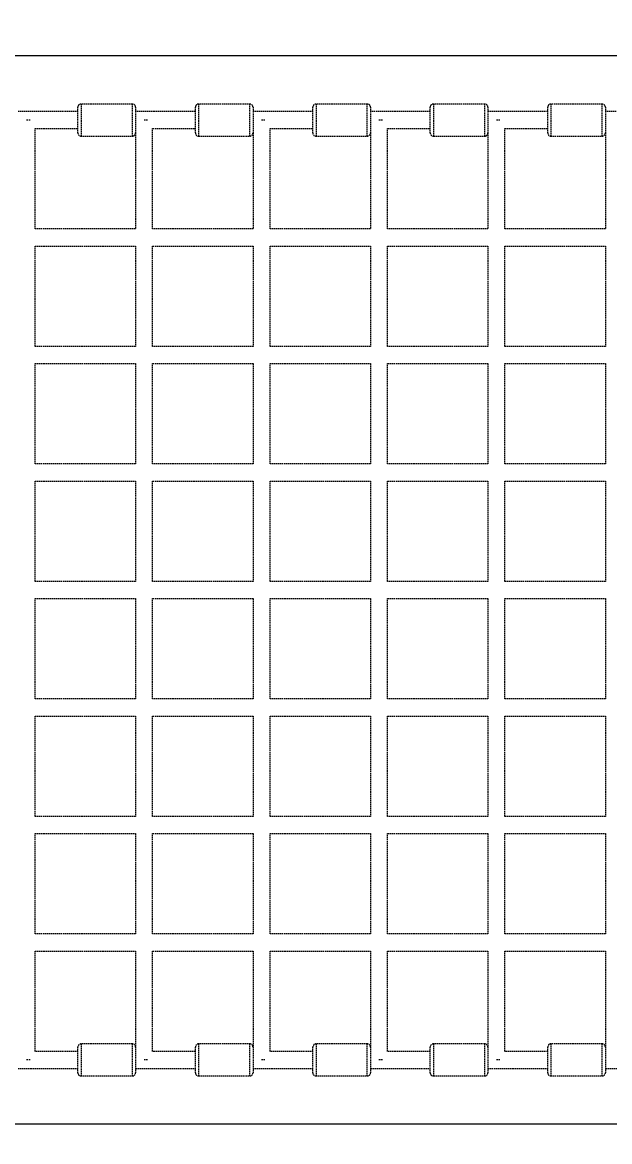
# Model space of a CAD drawing. Header units: millimetres. Extents: x -4075 to 3853, y -2344 to 2376.
# Drawn here: x -585 to -35, y -170 to 878 of the extents above; entities that cross this region are included whole.
import ezdxf

# ---------------------------------------------------------------- set-up
doc = ezdxf.new("R2010")
doc.units = ezdxf.units.MM
doc.linetypes.add('HIDDEN', pattern=[1.905, 1.27, -0.635])
for name, color, linetype in [('DIKOM_ОБЪЕКТ', 7, 'Continuous'), ('DIKOM_РАЗМЕР_ЗОНА', 7, 'Continuous'), ('DIKOM_РАЗМЕР_ОБЪЕКТА', 7, 'Continuous')]:
    doc.layers.add(name, color=color, linetype=linetype)
doc.styles.add('style1', font='arialbd.ttf', dxfattribs={"width": 0.8})
doc.dimstyles.new('1-50', dxfattribs={"dimtxt": 300, "dimasz": 200, "dimexe": 100, "dimexo": 0, "dimgap": 100, "dimtad": 1, "dimtxsty": 'style1', "dimcen": 200, "dimclrd": 7, "dimclre": 7, "dimclrt": 7, "dimadec": 1, "dimazin": 2, "dimtfac": 1, "dimtmove": 0, "dimatfit": 2, "dimfxl": 0, "dimlwd": 25, "dimlwe": 18, "dimarcsym": 0})

# ---------------------------------------------------------------- blocks, each defined once
blk = doc.blocks.new('*D0')
at = {"layer": 'Defpoints', "color": 0, "transparency": 16777216}
for p in [(-3364.5, 346.2), (3853.1, 341.5), (3853.1, -2244)]:
    blk.add_point(p, dxfattribs=at)
at = {"layer": 'DIKOM_РАЗМЕР_ЗОНА', "color": 7, "lineweight": 18, "transparency": 16777216}
for p, q in [((-3364.5, 346.2), (-3364.5, -2344)), ((3853.1, 341.5), (3853.1, -2344))]:
    blk.add_line(p, q, dxfattribs=at)
at = {"layer": 'DIKOM_РАЗМЕР_ЗОНА', "color": 7, "lineweight": 25, "transparency": 16777216}
blk.add_line((-3164.5, -2244), (3653.1, -2244), dxfattribs=at)
at = {"layer": 'DIKOM_РАЗМЕР_ЗОНА', "color": 7, "transparency": 16777216}
for points in [[(-3164.5, -2210.7), (-3164.5, -2277.4), (-3364.5, -2244)], [(3653.1, -2210.7), (3653.1, -2277.4), (3853.1, -2244)]]:
    blk.add_solid(points, dxfattribs=at)
at = {"layer": 'DIKOM_РАЗМЕР_ЗОНА', "color": 7, "transparency": 16777216, "insert": (164.8, -1990.9), "char_height": 300, "attachment_point": 5, "style": 'style1'}
blk.add_mtext('{\\fArial|b0|i0|c204|p34;7220}', dxfattribs=at)
blk = doc.blocks.new('*D1')
at = {"layer": 'Defpoints', "color": 0, "transparency": 16777216}
for p in [(-1865.2, 346.2), (2353.8, 346.2), (2353.8, -666.7)]:
    blk.add_point(p, dxfattribs=at)
at = {"layer": 'DIKOM_РАЗМЕР_ОБЪЕКТА', "color": 7, "lineweight": 18, "transparency": 16777216}
for p, q in [((-1865.2, 346.2), (-1865.2, -766.7)), ((2353.8, 346.2), (2353.8, -766.7))]:
    blk.add_line(p, q, dxfattribs=at)
at = {"layer": 'DIKOM_РАЗМЕР_ОБЪЕКТА', "color": 7, "lineweight": 25, "transparency": 16777216}
blk.add_line((-1665.2, -666.7), (2153.8, -666.7), dxfattribs=at)
at = {"layer": 'DIKOM_РАЗМЕР_ОБЪЕКТА', "color": 7, "transparency": 16777216}
for points in [[(-1665.2, -633.3), (-1665.2, -700), (-1865.2, -666.7)], [(2153.8, -633.3), (2153.8, -700), (2353.8, -666.7)]]:
    blk.add_solid(points, dxfattribs=at)
at = {"layer": 'DIKOM_РАЗМЕР_ОБЪЕКТА', "color": 7, "transparency": 16777216, "insert": (244.3, -413.5), "char_height": 300, "attachment_point": 5, "style": 'style1'}
blk.add_mtext('{\\fArial|b0|i0|c204|p34;4220}', dxfattribs=at)
blk = doc.blocks.new('*D2')
at = {"layer": 'Defpoints', "color": 0, "transparency": 16777216}
for p in [(2054.9, 2376.2), (-3624.5, -1683.8), (2044.3, -1683.8)]:
    blk.add_point(p, dxfattribs=at)
at = {"layer": 'DIKOM_РАЗМЕР_ЗОНА', "color": 7, "lineweight": 18, "transparency": 16777216}
for p, q in [((2054.9, 2376.2), (-3724.5, 2376.2)), ((2044.3, -1683.8), (-3724.5, -1683.8))]:
    blk.add_line(p, q, dxfattribs=at)
at = {"layer": 'DIKOM_РАЗМЕР_ЗОНА', "color": 7, "lineweight": 25, "transparency": 16777216}
blk.add_line((-3624.5, 2176.2), (-3624.5, -1483.8), dxfattribs=at)
at = {"layer": 'DIKOM_РАЗМЕР_ЗОНА', "color": 7, "transparency": 16777216}
for points in [[(-3657.8, 2176.2), (-3591.1, 2176.2), (-3624.5, 2376.2)], [(-3657.8, -1483.8), (-3591.1, -1483.8), (-3624.5, -1683.8)]]:
    blk.add_solid(points, dxfattribs=at)
at = {"layer": 'DIKOM_РАЗМЕР_ЗОНА', "color": 7, "transparency": 16777216, "insert": (-3877.6, 411.6), "char_height": 300, "attachment_point": 5, "rotation": 90, "style": 'style1'}
blk.add_mtext('{\\fArial|b0|i0|c204|p34;4000}', dxfattribs=at)
blk = doc.blocks.new('*D3')
at = {"layer": 'Defpoints', "color": 0, "transparency": 16777216}
for p in [(1216.8, 846.2), (-2144.5, -153.8), (1216.8, -153.8)]:
    blk.add_point(p, dxfattribs=at)
at = {"layer": 'DIKOM_РАЗМЕР_ОБЪЕКТА', "color": 7, "lineweight": 18, "transparency": 16777216}
for p, q in [((1216.8, 846.2), (-2244.5, 846.2)), ((1216.8, -153.8), (-2244.5, -153.8))]:
    blk.add_line(p, q, dxfattribs=at)
at = {"layer": 'DIKOM_РАЗМЕР_ОБЪЕКТА', "color": 7, "lineweight": 25, "transparency": 16777216}
blk.add_line((-2144.5, 646.2), (-2144.5, 46.2), dxfattribs=at)
at = {"layer": 'DIKOM_РАЗМЕР_ОБЪЕКТА', "color": 7, "transparency": 16777216}
for points in [[(-2177.8, 646.2), (-2111.1, 646.2), (-2144.5, 846.2)], [(-2177.8, 46.2), (-2111.1, 46.2), (-2144.5, -153.8)]]:
    blk.add_solid(points, dxfattribs=at)
at = {"layer": 'DIKOM_РАЗМЕР_ОБЪЕКТА', "color": 7, "transparency": 16777216, "insert": (-2397.6, 346.2), "char_height": 300, "attachment_point": 5, "rotation": 90, "style": 'style1'}
blk.add_mtext('{\\fArial|b0|i0|c204|p34;1000}', dxfattribs=at)

msp = doc.modelspace()

# ---------------------------------------------------------------- linework, layer by layer
at = {"layer": 'DIKOM_ОБЪЕКТ', "color": 7, "linetype": 'HIDDEN', "lineweight": 15}
for p, q in [((-532.694, 774.185), (-532.694, 798.185)), ((-481.694, 801.185), (-529.694, 801.185)), ((-529.694, 801.185), (-529.694, 771.185)), ((-481.694, 771.185), (-481.694, 801.185)), ((-478.694, 798.185), (-478.694, 774.185)), ((-422.694, 774.185), (-422.694, 798.185)), ((-371.694, 801.185), (-419.694, 801.185)), ((-419.694, 801.185), (-419.694, 771.185)), ((-371.694, 771.185), (-371.694, 801.185)), ((-368.694, 798.185), (-368.694, 774.185)), ((-312.694, 774.185), (-312.694, 798.185)), ((-261.694, 801.185), (-309.694, 801.185)), ((-309.694, 801.185), (-309.694, 771.185)), ((-261.694, 771.185), (-261.694, 801.185)), ((-258.694, 798.185), (-258.694, 774.185)), ((-202.694, 774.185), (-202.694, 798.185)), ((-151.694, 801.185), (-199.694, 801.185)), ((-199.694, 801.185), (-199.694, 771.185)), ((-151.694, 771.185), (-151.694, 801.185)), ((-148.694, 798.185), (-148.694, 774.185)), ((-92.694, 774.185), (-92.694, 798.185)), ((-41.694, 801.185), (-89.694, 801.185)), ((-89.694, 801.185), (-89.694, 771.185)), ((-41.694, 771.185), (-41.694, 801.185)), ((-38.694, 798.185), (-38.694, 774.185)), ((-532.694, 794.185), (-588.694, 794.185)), ((-577.532, 786.185), (-580.694, 786.185)), ((-422.694, 794.185), (-478.694, 794.185)), ((-467.532, 786.185), (-470.694, 786.185)), ((-312.694, 794.185), (-368.694, 794.185)), ((-357.532, 786.185), (-360.694, 786.185)), ((-202.694, 794.185), (-258.694, 794.185)), ((-247.532, 786.185), (-250.694, 786.185)), ((-92.694, 794.185), (-148.694, 794.185)), ((-137.532, 786.185), (-140.694, 786.185)), ((17.306, 794.185), (-38.694, 794.185)), ((-572.694, 684.185), (-572.694, 778.185)), ((-572.694, 778.185), (-532.694, 778.185)), ((-462.694, 684.185), (-462.694, 778.185)), ((-462.694, 778.185), (-422.694, 778.185)), ((-352.694, 684.185), (-352.694, 778.185)), ((-352.694, 778.185), (-312.694, 778.185)), ((-242.694, 684.185), (-242.694, 778.185)), ((-242.694, 778.185), (-202.694, 778.185)), ((-132.694, 684.185), (-132.694, 778.185)), ((-132.694, 778.185), (-92.694, 778.185)), ((-529.694, 771.185), (-481.694, 771.185)), ((-478.694, 774.185), (-478.694, 684.185)), ((-419.694, 771.185), (-371.694, 771.185)), ((-368.694, 774.185), (-368.694, 684.185)), ((-309.694, 771.185), (-261.694, 771.185)), ((-258.694, 774.185), (-258.694, 684.185)), ((-199.694, 771.185), (-151.694, 771.185)), ((-148.694, 774.185), (-148.694, 684.185)), ((-89.694, 771.185), (-41.694, 771.185)), ((-38.694, 774.185), (-38.694, 684.185)), ((-478.694, 684.185), (-572.694, 684.185)), ((-368.694, 684.185), (-462.694, 684.185)), ((-258.694, 684.185), (-352.694, 684.185)), ((-148.694, 684.185), (-242.694, 684.185)), ((-38.694, 684.185), (-132.694, 684.185)), ((-572.694, 574.185), (-572.694, 668.185)), ((-572.694, 668.185), (-478.694, 668.185)), ((-478.694, 668.185), (-478.694, 574.185)), ((-462.694, 574.185), (-462.694, 668.185)), ((-462.694, 668.185), (-368.694, 668.185)), ((-368.694, 668.185), (-368.694, 574.185)), ((-352.694, 574.185), (-352.694, 668.185)), ((-352.694, 668.185), (-258.694, 668.185)), ((-258.694, 668.185), (-258.694, 574.185)), ((-242.694, 574.185), (-242.694, 668.185)), ((-242.694, 668.185), (-148.694, 668.185)), ((-148.694, 668.185), (-148.694, 574.185)), ((-132.694, 574.185), (-132.694, 668.185)), ((-132.694, 668.185), (-38.694, 668.185)), ((-38.694, 668.185), (-38.694, 574.185)), ((-478.694, 574.185), (-572.694, 574.185)), ((-368.694, 574.185), (-462.694, 574.185)), ((-258.694, 574.185), (-352.694, 574.185)), ((-148.694, 574.185), (-242.694, 574.185)), ((-38.694, 574.185), (-132.694, 574.185)), ((-572.694, 464.185), (-572.694, 558.185)), ((-572.694, 558.185), (-478.694, 558.185)), ((-478.694, 558.185), (-478.694, 464.185)), ((-462.694, 464.185), (-462.694, 558.185)), ((-462.694, 558.185), (-368.694, 558.185)), ((-368.694, 558.185), (-368.694, 464.185)), ((-352.694, 464.185), (-352.694, 558.185)), ((-352.694, 558.185), (-258.694, 558.185)), ((-258.694, 558.185), (-258.694, 464.185)), ((-242.694, 464.185), (-242.694, 558.185)), ((-242.694, 558.185), (-148.694, 558.185)), ((-148.694, 558.185), (-148.694, 464.185)), ((-132.694, 464.185), (-132.694, 558.185)), ((-132.694, 558.185), (-38.694, 558.185)), ((-38.694, 558.185), (-38.694, 464.185)), ((-478.694, 464.185), (-572.694, 464.185)), ((-368.694, 464.185), (-462.694, 464.185)), ((-258.694, 464.185), (-352.694, 464.185)), ((-148.694, 464.185), (-242.694, 464.185)), ((-38.694, 464.185), (-132.694, 464.185)), ((-572.694, 354.185), (-572.694, 448.185)), ((-572.694, 448.185), (-478.694, 448.185)), ((-478.694, 448.185), (-478.694, 354.185)), ((-462.694, 354.185), (-462.694, 448.185)), ((-462.694, 448.185), (-368.694, 448.185)), ((-368.694, 448.185), (-368.694, 354.185)), ((-352.694, 354.185), (-352.694, 448.185)), ((-352.694, 448.185), (-258.694, 448.185)), ((-258.694, 448.185), (-258.694, 354.185)), ((-242.694, 354.185), (-242.694, 448.185)), ((-242.694, 448.185), (-148.694, 448.185)), ((-148.694, 448.185), (-148.694, 354.185)), ((-132.694, 354.185), (-132.694, 448.185)), ((-132.694, 448.185), (-38.694, 448.185)), ((-38.694, 448.185), (-38.694, 354.185)), ((-478.694, 354.185), (-572.694, 354.185)), ((-368.694, 354.185), (-462.694, 354.185)), ((-258.694, 354.185), (-352.694, 354.185)), ((-148.694, 354.185), (-242.694, 354.185)), ((-38.694, 354.185), (-132.694, 354.185)), ((-572.694, 244.185), (-572.694, 338.185)), ((-572.694, 338.185), (-478.694, 338.185)), ((-478.694, 338.185), (-478.694, 244.185)), ((-462.694, 244.185), (-462.694, 338.185)), ((-462.694, 338.185), (-368.694, 338.185)), ((-368.694, 338.185), (-368.694, 244.185)), ((-352.694, 244.185), (-352.694, 338.185)), ((-352.694, 338.185), (-258.694, 338.185)), ((-258.694, 338.185), (-258.694, 244.185)), ((-242.694, 244.185), (-242.694, 338.185)), ((-242.694, 338.185), (-148.694, 338.185)), ((-148.694, 338.185), (-148.694, 244.185)), ((-132.694, 244.185), (-132.694, 338.185)), ((-132.694, 338.185), (-38.694, 338.185)), ((-38.694, 338.185), (-38.694, 244.185)), ((-478.694, 244.185), (-572.694, 244.185)), ((-368.694, 244.185), (-462.694, 244.185)), ((-258.694, 244.185), (-352.694, 244.185)), ((-148.694, 244.185), (-242.694, 244.185)), ((-38.694, 244.185), (-132.694, 244.185)), ((-572.694, 134.185), (-572.694, 228.185)), ((-572.694, 228.185), (-478.694, 228.185)), ((-478.694, 228.185), (-478.694, 134.185)), ((-462.694, 134.185), (-462.694, 228.185)), ((-462.694, 228.185), (-368.694, 228.185)), ((-368.694, 228.185), (-368.694, 134.185)), ((-352.694, 134.185), (-352.694, 228.185)), ((-352.694, 228.185), (-258.694, 228.185)), ((-258.694, 228.185), (-258.694, 134.185)), ((-242.694, 134.185), (-242.694, 228.185)), ((-242.694, 228.185), (-148.694, 228.185)), ((-148.694, 228.185), (-148.694, 134.185)), ((-132.694, 134.185), (-132.694, 228.185)), ((-132.694, 228.185), (-38.694, 228.185)), ((-38.694, 228.185), (-38.694, 134.185)), ((-478.694, 134.185), (-572.694, 134.185)), ((-368.694, 134.185), (-462.694, 134.185)), ((-258.694, 134.185), (-352.694, 134.185)), ((-148.694, 134.185), (-242.694, 134.185)), ((-38.694, 134.185), (-132.694, 134.185)), ((-572.694, 24.185), (-572.694, 118.185)), ((-572.694, 118.185), (-478.694, 118.185)), ((-478.694, 118.185), (-478.694, 24.185)), ((-462.694, 24.185), (-462.694, 118.185)), ((-462.694, 118.185), (-368.694, 118.185)), ((-368.694, 118.185), (-368.694, 24.185)), ((-352.694, 24.185), (-352.694, 118.185)), ((-352.694, 118.185), (-258.694, 118.185)), ((-258.694, 118.185), (-258.694, 24.185)), ((-242.694, 24.185), (-242.694, 118.185)), ((-242.694, 118.185), (-148.694, 118.185)), ((-148.694, 118.185), (-148.694, 24.185)), ((-132.694, 24.185), (-132.694, 118.185)), ((-132.694, 118.185), (-38.694, 118.185)), ((-38.694, 118.185), (-38.694, 24.185)), ((-478.694, 24.185), (-572.694, 24.185)), ((-368.694, 24.185), (-462.694, 24.185)), ((-258.694, 24.185), (-352.694, 24.185)), ((-148.694, 24.185), (-242.694, 24.185)), ((-38.694, 24.185), (-132.694, 24.185)), ((-572.694, -85.815), (-572.694, 8.185)), ((-572.694, 8.185), (-478.694, 8.185)), ((-478.694, 8.185), (-478.694, -81.815)), ((-462.694, -85.815), (-462.694, 8.185)), ((-462.694, 8.185), (-368.694, 8.185)), ((-368.694, 8.185), (-368.694, -81.815)), ((-352.694, -85.815), (-352.694, 8.185)), ((-352.694, 8.185), (-258.694, 8.185)), ((-258.694, 8.185), (-258.694, -81.815)), ((-242.694, -85.815), (-242.694, 8.185)), ((-242.694, 8.185), (-148.694, 8.185)), ((-148.694, 8.185), (-148.694, -81.815)), ((-132.694, -85.815), (-132.694, 8.185)), ((-132.694, 8.185), (-38.694, 8.185)), ((-38.694, 8.185), (-38.694, -81.815)), ((-532.694, -105.815), (-532.694, -81.815)), ((-481.694, -78.815), (-529.694, -78.815)), ((-529.694, -78.815), (-529.694, -108.815)), ((-481.694, -108.815), (-481.694, -78.815)), ((-478.694, -81.815), (-478.694, -105.815)), ((-422.694, -105.815), (-422.694, -81.815)), ((-371.694, -78.815), (-419.694, -78.815)), ((-419.694, -78.815), (-419.694, -108.815)), ((-371.694, -108.815), (-371.694, -78.815)), ((-368.694, -81.815), (-368.694, -105.815)), ((-312.694, -105.815), (-312.694, -81.815)), ((-261.694, -78.815), (-309.694, -78.815)), ((-309.694, -78.815), (-309.694, -108.815)), ((-261.694, -108.815), (-261.694, -78.815)), ((-258.694, -81.815), (-258.694, -105.815)), ((-202.694, -105.815), (-202.694, -81.815)), ((-151.694, -78.815), (-199.694, -78.815)), ((-199.694, -78.815), (-199.694, -108.815)), ((-151.694, -108.815), (-151.694, -78.815)), ((-148.694, -81.815), (-148.694, -105.815)), ((-92.694, -105.815), (-92.694, -81.815)), ((-41.694, -78.815), (-89.694, -78.815)), ((-89.694, -78.815), (-89.694, -108.815)), ((-41.694, -108.815), (-41.694, -78.815)), ((-38.694, -81.815), (-38.694, -105.815)), ((-577.532, -93.815), (-580.694, -93.815)), ((-532.694, -85.815), (-572.694, -85.815)), ((-467.532, -93.815), (-470.694, -93.815)), ((-422.694, -85.815), (-462.694, -85.815)), ((-357.532, -93.815), (-360.694, -93.815)), ((-312.694, -85.815), (-352.694, -85.815)), ((-247.532, -93.815), (-250.694, -93.815)), ((-202.694, -85.815), (-242.694, -85.815)), ((-137.532, -93.815), (-140.694, -93.815)), ((-92.694, -85.815), (-132.694, -85.815)), ((-588.694, -101.815), (-532.694, -101.815)), ((-478.694, -101.815), (-422.694, -101.815)), ((-368.694, -101.815), (-312.694, -101.815)), ((-258.694, -101.815), (-202.694, -101.815)), ((-148.694, -101.815), (-92.694, -101.815)), ((-38.694, -101.815), (17.306, -101.815)), ((-529.694, -108.815), (-481.694, -108.815)), ((-419.694, -108.815), (-371.694, -108.815)), ((-309.694, -108.815), (-261.694, -108.815)), ((-199.694, -108.815), (-151.694, -108.815)), ((-89.694, -108.815), (-41.694, -108.815))]:
    msp.add_line(p, q, dxfattribs=at)
for centre, start, end in [((-529.694, 798.185), 90, 180), ((-481.694, 798.185), 360, 90), ((-419.694, 798.185), 90, 180), ((-371.694, 798.185), 360, 90), ((-309.694, 798.185), 90, 180), ((-261.694, 798.185), 360, 90), ((-199.694, 798.185), 90, 180), ((-151.694, 798.185), 360, 90), ((-89.694, 798.185), 90, 180), ((-41.694, 798.185), 360, 90), ((-529.694, 774.185), 180, 270), ((-481.694, 774.185), 270, 0), ((-419.694, 774.185), 180, 270), ((-371.694, 774.185), 270, 0), ((-309.694, 774.185), 180, 270), ((-261.694, 774.185), 270, 0), ((-199.694, 774.185), 180, 270), ((-151.694, 774.185), 270, 0), ((-89.694, 774.185), 180, 270), ((-41.694, 774.185), 270, 0), ((-529.694, -81.815), 90, 180), ((-481.694, -81.815), 360, 90), ((-419.694, -81.815), 90, 180), ((-371.694, -81.815), 360, 90), ((-309.694, -81.815), 90, 180), ((-261.694, -81.815), 360, 90), ((-199.694, -81.815), 90, 180), ((-151.694, -81.815), 360, 90), ((-89.694, -81.815), 90, 180), ((-41.694, -81.815), 360, 90), ((-529.694, -105.815), 180, 270), ((-481.694, -105.815), 270, 0), ((-419.694, -105.815), 180, 270), ((-371.694, -105.815), 270, 0), ((-309.694, -105.815), 180, 270), ((-261.694, -105.815), 270, 0), ((-199.694, -105.815), 180, 270), ((-151.694, -105.815), 270, 0), ((-89.694, -105.815), 180, 270), ((-41.694, -105.815), 270, 0)]:
    msp.add_arc(centre, 3, start, end, dxfattribs=at)

# ---------------------------------------------------------------- dimensions: what is measured, and where the dimension line sits
at = {"layer": 'DIKOM_РАЗМЕР_ЗОНА'}
dim = msp.add_linear_dim(base=(-3624.476, -1683.815), p1=(2054.853, 2376.185), p2=(2044.306, -1683.815), angle=90, text='{\\fArial|b0|i0|c204|p34;4000}', dimstyle='1-50', dxfattribs=at)
dim.commit()
dim.dimension.update_dxf_attribs({"geometry": '*D2', "text_midpoint": (-3624.476, 411.65), "dimtype": 160})
dim = msp.add_linear_dim(base=(3853.1, -2244.036), p1=(-3364.496, 346.185), p2=(3853.1, 341.49), text='{\\fArial|b0|i0|c204|p34;7220}', dimstyle='1-50', dxfattribs=at)
dim.commit()
dim.dimension.update_dxf_attribs({"geometry": '*D0', "text_midpoint": (164.828, -2244.036), "dimtype": 160})
at = {"layer": 'DIKOM_РАЗМЕР_ОБЪЕКТА'}
dim = msp.add_linear_dim(base=(-2144.454, -153.815), p1=(1216.806, 846.185), p2=(1216.806, -153.815), angle=90, text='{\\fArial|b0|i0|c204|p34;<>}', dimstyle='1-50', dxfattribs=at)
dim.commit()
dim.dimension.update_dxf_attribs({"geometry": '*D3', "text_midpoint": (-2144.454, 346.185), "dimtype": 160})
dim = msp.add_linear_dim(base=(2353.806, -666.663), p1=(-1865.194, 346.185), p2=(2353.806, 346.185), text='{\\fArial|b0|i0|c204|p34;4220}', dimstyle='1-50', dxfattribs=at)
dim.commit()
dim.dimension.update_dxf_attribs({"geometry": '*D1', "text_midpoint": (244.302, -666.663), "dimtype": 160})

doc.saveas('drawing.dxf')
